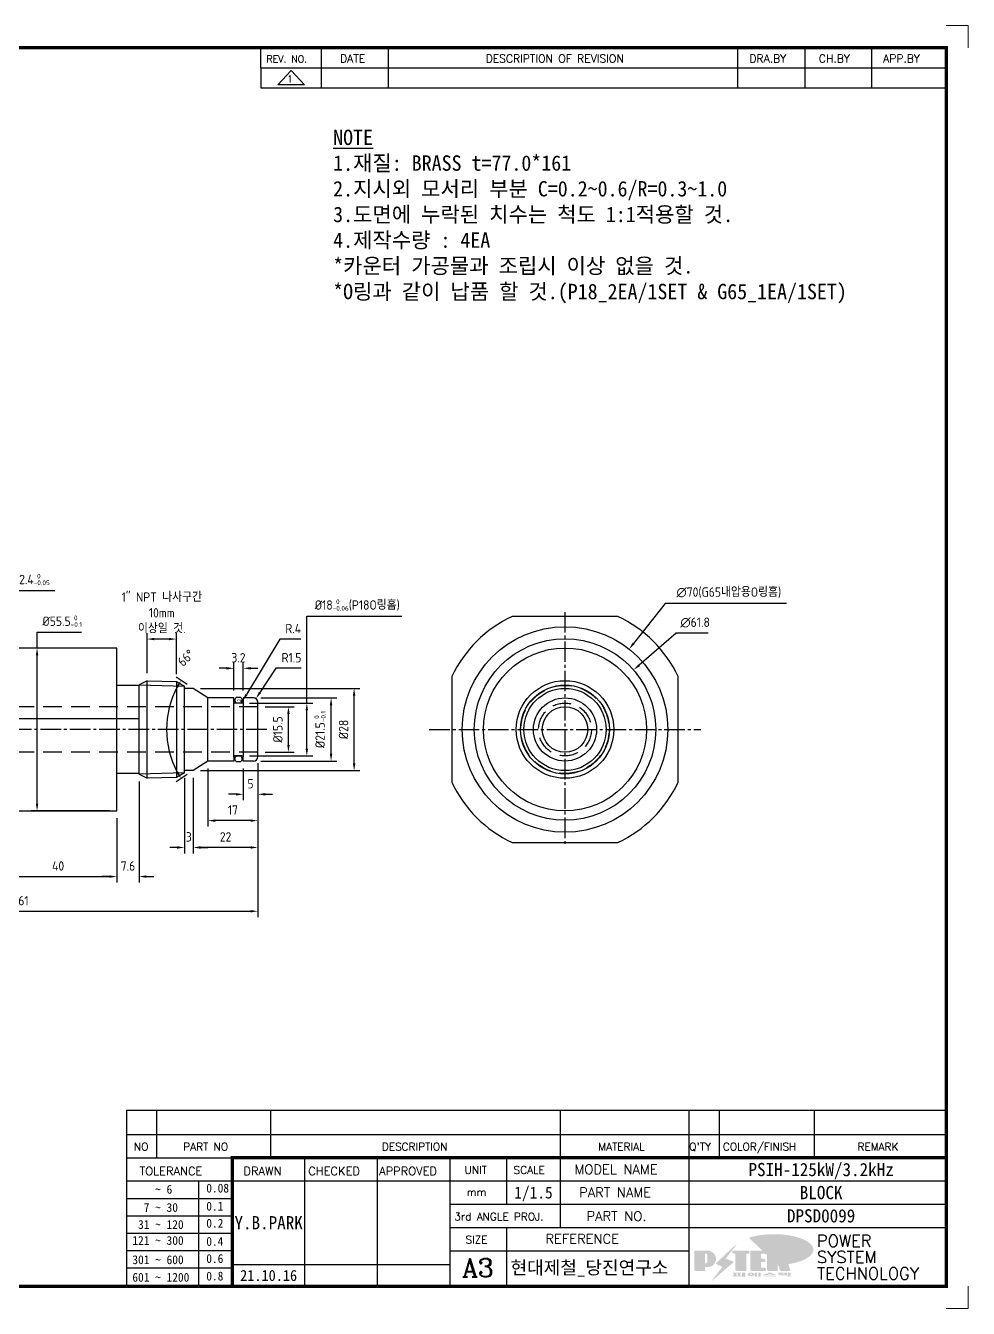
# Model space of a CAD drawing. Header units: millimetres. Extents: x 6089 to 10633, y -545 to 822.
# Drawn here: x 8194.3 to 8515.2, y -545.3 to -108.3 of the extents above; entities that cross this region are included whole.
import ezdxf
from ezdxf.enums import TextEntityAlignment as Align

# ---------------------------------------------------------------- set-up
doc = ezdxf.new("R2010")
doc.units = ezdxf.units.MM
doc.linetypes.add('CENTER1', pattern=[10, 7, -1, 1, -1])
doc.linetypes.add('HIDDEN', pattern=[9.525, 6.35, -3.175])
for name, color, linetype in [('FORMAT-1', 7, 'Continuous'), ('line', 3, 'Continuous'), ('THIN', 3, 'Continuous')]:
    doc.layers.add(name, color=color, linetype=linetype)
doc.styles.add('h1', font='')
doc.styles.add('HAN', font='')
doc.styles.add('RC', font='ROMANC.SHX')
doc.styles.add('ROMANT', font='romant')
doc.styles.add('RT', font='ROMANT.SHX', dxfattribs={"oblique": 15})
doc.styles.get("Standard").update_dxf_attribs({"font": 'ISOCP.SHX', "bigfont": 'WHGTXT.SHX'})
doc.styles.get('h1').set_extended_font_data('New Gulim')
doc.styles.get('HAN').set_extended_font_data('GulimChe')
doc.dimstyles.new('PS-1', dxfattribs={"dimtxt": 3.2, "dimasz": 2.5, "dimexe": 2, "dimexo": 2.5, "dimgap": 2, "dimtad": 1, "dimtoh": 1, "dimrnd": 0.05, "dimzin": 12, "dimdsep": 46, "dimtxsty": 'Standard', "dimcen": 0, "dimclrt": 2, "dimazin": 3, "dimtfac": 1, "dimtofl": 0, "dimtmove": 0, "dimatfit": 3, "dimfxl": 0, "dimtolj": 1, "dimtzin": 0, "dimarcsym": 0})

# ---------------------------------------------------------------- blocks, each defined once
blk = doc.blocks.new('A$C2D394BA5')
at = {"color": 30}
for p, q in [((-49, 27.75), (-89, 27.75)), ((-49, -27.75), (-49, 27.75)), ((-89, 18), (-114, 18)), ((-144.99, 10.75), (-139.99, 14)), ((-139.99, 14), (-136.99, 14)), ((-121.58, 15), (-114, 15)), ((-41.42, 15), (-49, 15)), ((-23, 14), (-26, 14)), ((-18, 10.75), (-23, 14)), ((-161.99, 9.25), (-161.99, -9.25)), ((-160.49, 10.75), (-156.99, 10.75)), ((-156.99, 10.75), (-156.99, 9.4)), ((-156.99, 9.4), (-156.99, -9.4)), ((-156.59, 9), (-154.19, 9)), ((-153.79, 10.75), (-144.99, 10.75)), ((-153.79, 9.4), (-153.79, 10.75)), ((-153.79, -9.4), (-153.79, 9.4)), ((-144.99, 10.75), (-144.99, -10.75)), ((-18, -10.75), (-18, 10.75)), ((-9.2, 10.75), (-18, 10.75)), ((-9.2, 9.4), (-9.2, 10.75)), ((-9.2, -9.4), (-9.2, 9.4)), ((-6.4, 9), (-8.8, 9)), ((-2.5, 10.75), (-6, 10.75)), ((-6, 10.75), (-6, 9.4)), ((-6, 9.4), (-6, -9.4)), ((-1, -9.25), (-1, 9.25)), ((-160.49, -10.75), (-156.99, -10.75)), ((-156.99, -10.75), (-156.99, -9.4)), ((-156.59, -9), (-154.19, -9)), ((-153.79, -9.4), (-153.79, -10.75)), ((-153.79, -10.75), (-144.99, -10.75)), ((-144.99, -10.75), (-139.99, -14)), ((-18, -10.75), (-23, -14)), ((-9.2, -10.75), (-18, -10.75)), ((-9.2, -9.4), (-9.2, -10.75)), ((-6.4, -9), (-8.8, -9)), ((-6, -10.75), (-6, -9.4)), ((-2.5, -10.75), (-6, -10.75)), ((-139.99, -14), (-136.99, -14)), ((-121.58, -15), (-114, -15)), ((-41.42, -15), (-49, -15)), ((-23, -14), (-26, -14)), ((-89, -18), (-114, -18)), ((-89, -27.75), (-49, -27.75))]:
    blk.add_line(p, q, dxfattribs=at)
for p, q in [((-136.99, 14.75), (-136.99, -14.75)), ((-134.28, -16.31), (-134.28, 16.31)), ((-124.28, 16.62), (-124.28, -16.62)), ((-38.71, -16.62), (-38.71, 16.62)), ((-28.71, 16.31), (-28.71, -16.31)), ((-26, -14.75), (-26, 14.75))]:
    blk.add_line(p, q)
at = {"color": 2, "linetype": 'HIDDEN'}
for p, q in [((-138.99, -11.5), (-138.99, 11.5)), ((-1, 7.75), (-161.99, 7.75)), ((-1, -7.75), (-161.99, -7.75))]:
    blk.add_line(p, q, dxfattribs=at)
at = {"color": 1, "linetype": 'CENTER1'}
blk.add_line((2, 0), (-164.99, 0), dxfattribs=at)
at = {"color": 30}
blk.add_lwpolyline([(-114, 38.5), (-114, -38.5), (-89, -38.5), (-89, 38.5)], close=True, dxfattribs=at)
at = {"color": 2, "linetype": 'HIDDEN'}
for points in [[(-89, 35), (-90.7, 35, 0.414214), (-91.4, 34.3), (-91.4, 31.6, 0.414214), (-90.7, 30.9), (-89, 30.9)], [(-89, -30.9), (-90.7, -30.9, 0.414214), (-91.4, -31.6), (-91.4, -34.3, 0.414214), (-90.7, -35), (-89, -35)]]:
    blk.add_lwpolyline(points, format="xyb", dxfattribs=at)
for points in [[(-89, 34.43, 0.474108), (-91.4, 34.43), (-91.4, 32.47, 0.474108), (-89, 32.47)], [(-89, -32.47, 0.474108), (-91.4, -32.47), (-91.4, -34.43, 0.474108), (-89, -34.43)]]:
    blk.add_lwpolyline(points, format="xyb", close=True, dxfattribs=at)
for points in [[(-136.99, 14.75), (-121.58, 15.23), (-121.58, -15.23), (-136.99, -14.75)], [(-26, -14.75), (-41.42, -15.23), (-41.42, 15.23), (-26, 14.75)]]:
    blk.add_lwpolyline(points)
for points in [[(-156.05, 11, 0.536675), (-156.05, 9), (-154.73, 9, 0.536675), (-154.73, 11)], [(-6.94, 11, -0.536675), (-6.94, 9), (-8.26, 9, -0.536675), (-8.26, 11)], [(-156.05, -9, 0.536675), (-156.05, -11), (-154.73, -11, 0.536675), (-154.73, -9)], [(-6.94, -9, -0.536675), (-6.94, -11), (-8.26, -11, -0.536675), (-8.26, -9)]]:
    blk.add_lwpolyline(points, format="xyb", close=True)
at = {"color": 30}
for centre, radius, start, end in [((-160.49, 9.25), 1.5, 90, 180), ((-156.59, 9.4), 0.4, 180, 270), ((-154.19, 9.4), 0.4, 270, 0), ((-8.8, 9.4), 0.4, 180, 270), ((-6.4, 9.4), 0.4, 270, 0), ((-2.5, 9.25), 1.5, 0, 90), ((-160.49, -9.25), 1.5, 180, 270), ((-156.59, -9.4), 0.4, 90, 180), ((-154.19, -9.4), 0.4, 0, 90), ((-8.8, -9.4), 0.4, 90, 180), ((-6.4, -9.4), 0.4, 0, 90), ((-2.5, -9.25), 1.5, 270, 0)]:
    blk.add_arc(centre, radius, start, end, dxfattribs=at)
at = {"layer": 'THIN'}
for p, q in [((-136.99, 14.75), (-134.28, 16.31)), ((-134.28, 16.31), (-124.28, 16.62)), ((-121.58, 15.23), (-124.28, 16.62)), ((-38.71, 16.62), (-41.42, 15.23)), ((-38.71, 16.62), (-28.71, 16.31)), ((-28.71, 16.31), (-26, 14.75)), ((-134.28, -16.31), (-136.99, -14.75)), ((-124.28, -16.62), (-134.28, -16.31)), ((-124.28, -16.62), (-121.58, -15.23)), ((-41.42, -15.23), (-38.71, -16.62)), ((-28.71, -16.31), (-38.71, -16.62)), ((-26, -14.75), (-28.71, -16.31))]:
    blk.add_line(p, q, dxfattribs=at)
at = {"color": 2}
for p in [(-156.03, 10.02), (-8.17, 10.02)]:
    blk.add_text('P18', height=0.6, dxfattribs=at).set_placement(p, align=Align.MIDDLE_LEFT)
at = {"color": 2, "linetype": 'HIDDEN'}
blk.add_text('G65', height=0.6, dxfattribs=at).set_placement((-90.86, -33.34), align=Align.MIDDLE_LEFT)
blk = doc.blocks.new('*D420')
at = {"color": 0, "lineweight": -2}
for p, q in [((8225.35, -378.32), (8225.35, -400.17)), ((8185.35, -389.07), (8185.35, -400.17)), ((8187.85, -398.17), (8222.85, -398.17))]:
    blk.add_line(p, q, dxfattribs=at)
at = {"color": 0}
for points in [[(8187.85, -397.76), (8187.85, -398.59), (8185.35, -398.17)], [(8222.85, -397.76), (8222.85, -398.59), (8225.35, -398.17)]]:
    blk.add_solid(points, dxfattribs=at)
at = {"layer": 'DEFPOINTS', "color": 0}
for p in [(8225.35, -375.82), (8185.35, -386.57), (8225.35, -398.17)]:
    blk.add_point(p, dxfattribs=at)
at = {"color": 2, "insert": (8205.35, -394.57), "char_height": 3.2, "attachment_point": 5}
blk.add_mtext('\\A1;40', dxfattribs=at)
blk = doc.blocks.new('*D421')
at = {"color": 0, "lineweight": -2}
for p, q in [((8232.93, -365.8), (8232.93, -400.17)), ((8225.35, -378.32), (8225.35, -400.17)), ((8222.85, -398.17), (8220.35, -398.17)), ((8235.43, -398.17), (8237.93, -398.17))]:
    blk.add_line(p, q, dxfattribs=at)
at = {"color": 0}
for points in [[(8222.85, -397.76), (8222.85, -398.59), (8225.35, -398.17)], [(8235.43, -397.76), (8235.43, -398.59), (8232.93, -398.17)]]:
    blk.add_solid(points, dxfattribs=at)
at = {"layer": 'DEFPOINTS', "color": 0}
for p in [(8232.93, -363.3), (8225.35, -375.82), (8232.93, -398.17)]:
    blk.add_point(p, dxfattribs=at)
at = {"color": 2, "insert": (8229.14, -394.57), "char_height": 3.2, "attachment_point": 5}
blk.add_mtext('\\A1;7.6', dxfattribs=at)
blk = doc.blocks.new('*D424')
at = {"color": 0, "lineweight": -2}
for p, q in [((8274.35, -337.32), (8300.27, -337.32)), ((8298.27, -356.32), (8298.27, -339.82)), ((8274.35, -358.82), (8300.27, -358.82))]:
    blk.add_line(p, q, dxfattribs=at)
at = {"color": 0}
for points in [[(8297.85, -339.82), (8298.68, -339.82), (8298.27, -337.32)], [(8297.85, -356.32), (8298.68, -356.32), (8298.27, -358.82)]]:
    blk.add_solid(points, dxfattribs=at)
at = {"layer": 'DEFPOINTS', "color": 0}
for p in [(8271.85, -337.32), (8298.27, -337.32), (8271.85, -358.82)]:
    blk.add_point(p, dxfattribs=at)
at = {"color": 2, "insert": (8294.52, -348.07), "char_height": 3.2, "attachment_point": 5, "rotation": 90}
blk.add_mtext('\\A1;%%C21.5{\\H1.600000;\\S 0^ -0.1;}', dxfattribs=at)
blk = doc.blocks.new('*D429')
at = {"color": 0, "lineweight": -2}
for p, q in [((8275.85, -340.32), (8285.75, -340.32)), ((8283.75, -353.32), (8283.75, -342.82)), ((8275.85, -355.82), (8285.75, -355.82))]:
    blk.add_line(p, q, dxfattribs=at)
at = {"color": 0}
for points in [[(8283.33, -342.82), (8284.17, -342.82), (8283.75, -340.32)], [(8283.33, -353.32), (8284.17, -353.32), (8283.75, -355.82)]]:
    blk.add_solid(points, dxfattribs=at)
at = {"layer": 'DEFPOINTS', "color": 0}
for p in [(8273.35, -340.32), (8283.75, -340.32), (8273.35, -355.82)]:
    blk.add_point(p, dxfattribs=at)
at = {"color": 2, "insert": (8280.15, -348.07), "char_height": 3.2, "attachment_point": 5, "rotation": 90}
blk.add_mtext('\\A1;%%C15.5', dxfattribs=at)
blk = doc.blocks.new('*D425')
at = {"color": 0, "lineweight": -2}
for p, q in [((8253.85, -334.07), (8308.11, -334.07)), ((8306.11, -359.57), (8306.11, -336.57)), ((8253.85, -362.07), (8308.11, -362.07))]:
    blk.add_line(p, q, dxfattribs=at)
at = {"color": 0}
for points in [[(8305.69, -336.57), (8306.53, -336.57), (8306.11, -334.07)], [(8305.69, -359.57), (8306.53, -359.57), (8306.11, -362.07)]]:
    blk.add_solid(points, dxfattribs=at)
at = {"layer": 'DEFPOINTS', "color": 0}
for p in [(8251.35, -334.07), (8306.11, -334.07), (8251.35, -362.07)]:
    blk.add_point(p, dxfattribs=at)
at = {"color": 2, "insert": (8302.51, -348.07), "char_height": 3.2, "attachment_point": 5, "rotation": 90}
blk.add_mtext('\\A1;%%C28', dxfattribs=at)
blk = doc.blocks.new('*D426')
at = {"color": 0, "lineweight": -2}
for p, q in [((8249.25, -332.7), (8245.53, -330.28)), ((8249.25, -363.43), (8245.53, -365.85))]:
    blk.add_line(p, q, dxfattribs=at)
blk.add_arc((8272.89, -348.07), 30.63, 151.6544, 208.3456, dxfattribs=at)
at = {"color": 0}
for points in [[(8245.57, -333.31), (8246.29, -333.74), (8247.21, -331.37)], [(8246.29, -362.39), (8245.57, -362.82), (8247.21, -364.76)]]:
    blk.add_solid(points, dxfattribs=at)
at = {"layer": 'DEFPOINTS', "color": 0}
for p in [(8251.35, -334.07), (8256.35, -337.32), (8242.82, -353.91), (8251.35, -362.07), (8256.35, -358.82)]:
    blk.add_point(p, dxfattribs=at)
at = {"color": 2, "insert": (8248.87, -323.68), "char_height": 3.2, "attachment_point": 5, "rotation": 44.5632}
blk.add_mtext('\\A1;66°', dxfattribs=at)
blk = doc.blocks.new('*D430')
at = {"color": 0, "lineweight": -2}
for p, q in [((8268.35, -361.32), (8268.35, -372.16)), ((8273.35, -359.82), (8273.35, -372.16)), ((8265.85, -370.16), (8263.35, -370.16)), ((8275.85, -370.16), (8278.35, -370.16))]:
    blk.add_line(p, q, dxfattribs=at)
at = {"color": 0}
for points in [[(8265.85, -369.74), (8265.85, -370.58), (8268.35, -370.16)], [(8275.85, -369.74), (8275.85, -370.58), (8273.35, -370.16)]]:
    blk.add_solid(points, dxfattribs=at)
at = {"layer": 'DEFPOINTS', "color": 0}
for p in [(8273.35, -357.32), (8268.35, -358.82), (8268.35, -370.16)]:
    blk.add_point(p, dxfattribs=at)
at = {"color": 2, "insert": (8270.85, -366.56), "char_height": 3.2, "attachment_point": 5}
blk.add_mtext('\\A1;5', dxfattribs=at)
blk = doc.blocks.new('*D431')
at = {"color": 0, "lineweight": -2}
for p, q in [((8262.65, -327.23), (8260.15, -327.23)), ((8265.15, -334.82), (8265.15, -325.23)), ((8268.35, -334.82), (8268.35, -325.23)), ((8270.85, -327.23), (8273.35, -327.23))]:
    blk.add_line(p, q, dxfattribs=at)
at = {"color": 0}
for points in [[(8262.65, -326.82), (8262.65, -327.65), (8265.15, -327.23)], [(8270.85, -326.82), (8270.85, -327.65), (8268.35, -327.23)]]:
    blk.add_solid(points, dxfattribs=at)
at = {"layer": 'DEFPOINTS', "color": 0}
for p in [(8265.15, -327.23), (8265.15, -337.32), (8268.35, -337.32)]:
    blk.add_point(p, dxfattribs=at)
at = {"color": 2, "insert": (8266.75, -323.63), "char_height": 3.2, "attachment_point": 5}
blk.add_mtext('\\A1;3.2', dxfattribs=at)
blk = doc.blocks.new('*D423')
at = {"color": 0, "lineweight": -2}
for p, q in [((8256.35, -361.32), (8256.35, -381.12)), ((8273.35, -359.82), (8273.35, -381.12)), ((8270.85, -379.12), (8258.85, -379.12))]:
    blk.add_line(p, q, dxfattribs=at)
at = {"color": 0}
for points in [[(8258.85, -378.7), (8258.85, -379.54), (8256.35, -379.12)], [(8270.85, -378.7), (8270.85, -379.54), (8273.35, -379.12)]]:
    blk.add_solid(points, dxfattribs=at)
at = {"layer": 'DEFPOINTS', "color": 0}
for p in [(8273.35, -357.32), (8256.35, -358.82), (8256.35, -379.12)]:
    blk.add_point(p, dxfattribs=at)
at = {"color": 2, "insert": (8264.85, -375.52), "char_height": 3.2, "attachment_point": 5}
blk.add_mtext('\\A1;17', dxfattribs=at)
blk = doc.blocks.new('*D432')
at = {"color": 0, "lineweight": -2}
for p, q in [((8290.02, -339.07), (8290.02, -309.52)), ((8290.02, -309.52), (8322.36, -309.52)), ((8270.45, -339.07), (8292.02, -339.07)), ((8290.02, -354.57), (8290.02, -341.57)), ((8270.45, -357.07), (8292.02, -357.07))]:
    blk.add_line(p, q, dxfattribs=at)
at = {"color": 0}
for points in [[(8289.6, -341.57), (8290.43, -341.57), (8290.02, -339.07)], [(8289.6, -354.57), (8290.43, -354.57), (8290.02, -357.07)]]:
    blk.add_solid(points, dxfattribs=at)
at = {"layer": 'DEFPOINTS', "color": 0}
for p in [(8267.95, -339.07), (8290.02, -339.07), (8267.95, -357.07)]:
    blk.add_point(p, dxfattribs=at)
at = {"color": 2, "insert": (8307.19, -305.66), "char_height": 3.2, "attachment_point": 5}
blk.add_mtext('\\A1;%%C18{\\H1.600000;\\S 0^ -0.06;}(P18O링홈)', dxfattribs=at)
blk = doc.blocks.new('*D422')
at = {"color": 0, "lineweight": -2}
for p, q in [((8273.35, -359.57), (8273.35, -390.26)), ((8251.35, -364.57), (8251.35, -390.26)), ((8270.85, -388.26), (8253.85, -388.26))]:
    blk.add_line(p, q, dxfattribs=at)
at = {"color": 0}
for points in [[(8253.85, -387.84), (8253.85, -388.68), (8251.35, -388.26)], [(8270.85, -387.84), (8270.85, -388.68), (8273.35, -388.26)]]:
    blk.add_solid(points, dxfattribs=at)
at = {"layer": 'DEFPOINTS', "color": 0}
for p in [(8273.35, -357.07), (8251.35, -362.07), (8251.35, -388.26)]:
    blk.add_point(p, dxfattribs=at)
at = {"color": 2, "insert": (8262.35, -384.66), "char_height": 3.2, "attachment_point": 5}
blk.add_mtext('\\A1;22', dxfattribs=at)
blk = doc.blocks.new('*D427')
at = {"color": 0, "lineweight": -2}
for p, q in [((8248.35, -364.57), (8248.35, -390.26)), ((8251.35, -364.57), (8251.35, -390.26)), ((8245.85, -388.26), (8243.35, -388.26)), ((8253.85, -388.26), (8256.35, -388.26))]:
    blk.add_line(p, q, dxfattribs=at)
at = {"color": 0}
for points in [[(8245.85, -387.84), (8245.85, -388.68), (8248.35, -388.26)], [(8253.85, -387.84), (8253.85, -388.68), (8251.35, -388.26)]]:
    blk.add_solid(points, dxfattribs=at)
at = {"layer": 'DEFPOINTS', "color": 0}
for p in [(8248.35, -362.07), (8251.35, -362.07), (8248.35, -388.26)]:
    blk.add_point(p, dxfattribs=at)
at = {"color": 2, "insert": (8249.85, -384.66), "char_height": 3.2, "attachment_point": 5}
blk.add_mtext('\\A1;3', dxfattribs=at)
blk = doc.blocks.new('*D428')
at = {"color": 0, "lineweight": -2}
for p, q in [((8235.64, -328.94), (8235.64, -315.27)), ((8243.14, -317.27), (8238.14, -317.27)), ((8245.64, -329.25), (8245.64, -315.27))]:
    blk.add_line(p, q, dxfattribs=at)
at = {"color": 0}
for points in [[(8238.14, -316.85), (8238.14, -317.68), (8235.64, -317.27)], [(8243.14, -316.85), (8243.14, -317.68), (8245.64, -317.27)]]:
    blk.add_solid(points, dxfattribs=at)
at = {"layer": 'DEFPOINTS', "color": 0}
for p in [(8235.64, -317.27), (8235.64, -331.44), (8245.64, -331.75)]:
    blk.add_point(p, dxfattribs=at)
at = {"color": 2, "insert": (8240.64, -308.33), "char_height": 3.2, "attachment_point": 5}
blk.add_mtext('\\A1;1" NPT 나사구간\\P10mm\\P이상일 것.', dxfattribs=at)
blk = doc.blocks.new('*D433')
at = {"color": 0, "lineweight": -2}
for p, q in [((8198.18, -320.32), (8198.18, -314.94)), ((8198.18, -314.94), (8213.3, -314.94)), ((8222.85, -320.32), (8196.18, -320.32)), ((8198.18, -373.32), (8198.18, -322.82)), ((8222.85, -375.82), (8196.18, -375.82))]:
    blk.add_line(p, q, dxfattribs=at)
at = {"color": 0}
for points in [[(8197.76, -322.82), (8198.6, -322.82), (8198.18, -320.32)], [(8197.76, -373.32), (8198.6, -373.32), (8198.18, -375.82)]]:
    blk.add_solid(points, dxfattribs=at)
at = {"layer": 'DEFPOINTS', "color": 0}
for p in [(8225.35, -320.32), (8198.18, -375.82), (8225.35, -375.82)]:
    blk.add_point(p, dxfattribs=at)
at = {"color": 2, "insert": (8206.74, -311.19), "char_height": 3.2, "attachment_point": 5}
blk.add_mtext('\\A1;%%C55.5{\\H1.600000;\\S 0^ -0.1;}', dxfattribs=at)
blk = doc.blocks.new('*D434')
at = {"color": 0, "lineweight": -2}
for p, q in [((8112.36, -359.82), (8112.36, -411.99)), ((8273.35, -359.82), (8273.35, -411.99)), ((8114.86, -409.99), (8270.85, -409.99))]:
    blk.add_line(p, q, dxfattribs=at)
at = {"color": 0}
for points in [[(8114.86, -409.57), (8114.86, -410.41), (8112.36, -409.99)], [(8270.85, -409.57), (8270.85, -410.41), (8273.35, -409.99)]]:
    blk.add_solid(points, dxfattribs=at)
at = {"layer": 'DEFPOINTS', "color": 0}
for p in [(8112.36, -357.32), (8273.35, -357.32), (8273.35, -409.99)]:
    blk.add_point(p, dxfattribs=at)
at = {"color": 2, "insert": (8192.85, -406.39), "char_height": 3.2, "attachment_point": 5}
blk.add_mtext('\\A1;161', dxfattribs=at)
blk = doc.blocks.new('*D437')
at = {"color": 0, "lineweight": -2}
for p, q in [((8279.52, -327.23), (8274.06, -335.48)), ((8288.06, -327.23), (8279.52, -327.23))]:
    blk.add_line(p, q, dxfattribs=at)
blk.add_arc((8271.85, -338.82), 1.5, 340.09, 90, dxfattribs=at)
at = {"color": 0}
blk.add_solid([(8273.71, -335.25), (8274.4, -335.71), (8272.68, -337.57)], dxfattribs=at)
at = {"layer": 'DEFPOINTS', "color": 0}
for p in [(8271.85, -338.82), (8272.68, -337.57)]:
    blk.add_point(p, dxfattribs=at)
at = {"color": 2, "insert": (8284.79, -323.63), "char_height": 3.2, "attachment_point": 5}
blk.add_mtext('\\A1;R1.5', dxfattribs=at)
blk = doc.blocks.new('*D438')
at = {"color": 0, "lineweight": -2}
for p, q in [((8280.81, -317.29), (8269.44, -336.18)), ((8287.93, -317.29), (8280.81, -317.29))]:
    blk.add_line(p, q, dxfattribs=at)
blk.add_arc((8267.95, -338.67), 0.4, 58.9549, 180, dxfattribs=at)
at = {"color": 0}
blk.add_solid([(8269.09, -335.97), (8269.8, -336.4), (8268.15, -338.32)], dxfattribs=at)
at = {"layer": 'DEFPOINTS', "color": 0}
for p in [(8267.95, -338.67), (8268.15, -338.32)]:
    blk.add_point(p, dxfattribs=at)
at = {"color": 2, "insert": (8285.37, -313.69), "char_height": 3.2, "attachment_point": 5}
blk.add_mtext('\\A1;R.4', dxfattribs=at)
blk = doc.blocks.new('*D439')
at = {"color": 0, "lineweight": -2}
for p, q in [((8415.71, -315.24), (8403.12, -326.17)), ((8426.67, -315.24), (8415.71, -315.24))]:
    blk.add_line(p, q, dxfattribs=at)
at = {"color": 0}
blk.add_solid([(8402.85, -325.86), (8403.39, -326.49), (8401.23, -327.81)], dxfattribs=at)
at = {"layer": 'DEFPOINTS', "color": 0}
for p in [(8401.23, -327.81), (8354.56, -368.32)]:
    blk.add_point(p, dxfattribs=at)
at = {"color": 2, "insert": (8422.19, -311.64), "char_height": 3.2, "attachment_point": 5}
blk.add_mtext('\\A1;∅61.8', dxfattribs=at)
blk = doc.blocks.new('*D440')
at = {"color": 0, "lineweight": -2}
for p, q in [((8412.04, -305.19), (8401.26, -318.73)), ((8453.27, -305.19), (8412.04, -305.19))]:
    blk.add_line(p, q, dxfattribs=at)
at = {"color": 0}
blk.add_solid([(8400.93, -318.47), (8401.58, -318.99), (8399.7, -320.69)], dxfattribs=at)
at = {"layer": 'DEFPOINTS', "color": 0}
for p in [(8399.7, -320.69), (8356.09, -375.44)]:
    blk.add_point(p, dxfattribs=at)
at = {"color": 2, "insert": (8433.65, -301.43), "char_height": 3.2, "attachment_point": 5}
blk.add_mtext('\\A1;∅70(G65내압용O링홈)', dxfattribs=at)
blk = doc.blocks.new('*D441')
at = {"color": 0, "lineweight": -2}
for p, q in [((8180.45, -300.75), (8177.95, -300.75)), ((8182.95, -311.27), (8182.95, -298.75)), ((8185.35, -310.57), (8185.35, -298.75)), ((8187.85, -300.75), (8204.26, -300.75))]:
    blk.add_line(p, q, dxfattribs=at)
at = {"color": 0}
for points in [[(8180.45, -300.33), (8180.45, -301.16), (8182.95, -300.75)], [(8187.85, -300.33), (8187.85, -301.16), (8185.35, -300.75)]]:
    blk.add_solid(points, dxfattribs=at)
at = {"layer": 'DEFPOINTS', "color": 0}
for p in [(8185.35, -300.75), (8182.95, -313.77), (8185.35, -313.07)]:
    blk.add_point(p, dxfattribs=at)
at = {"color": 2, "insert": (8197.31, -296.97), "char_height": 3.2, "attachment_point": 5}
blk.add_mtext('\\A1;2.4{\\H1.600000;\\S 0^ -0.05;}', dxfattribs=at)
blk = doc.blocks.new('re3')
at = {"color": 180}
for p, q in [((0, 0), (0, -4.55)), ((6.87, -0.64), (3.86, -3.91)), ((6.87, -0.64), (9.88, -3.91)), ((13.74, -4.55), (13.74, 0)), ((28.97, -4.55), (28.97, 0)), ((108.25, -4.55), (108.25, 0)), ((123.49, -4.55), (123.49, 0)), ((138.64, -4.55), (138.64, 0)), ((0, -4.55), (155.53, -4.55)), ((9.88, -3.91), (3.86, -3.91))]:
    blk.add_line(p, q, dxfattribs=at)
at = {"color": 2, "style": 'RC', "oblique": 15}
blk.add_attdef('REV.NO', text='', height=1.56, dxfattribs=at).set_placement((6.59, -2.56), align=Align.MIDDLE_CENTER)
blk.add_attdef('-1', text='', height=1.56, dxfattribs=at).set_placement((9.37, -1.66), align=Align.MIDDLE_LEFT)
at = {"color": 2, "style": 'HAN'}
for tag, p in [('REV.-DATE', (21.36, -2.28)), ('DRA.BY', (115.87, -2.28)), ('CH.BY', (131.07, -2.28)), ('APP.BY', (147.09, -2.28))]:
    blk.add_attdef(tag, text='', height=2.5, dxfattribs=at).set_placement(p, align=Align.MIDDLE_CENTER)
blk.add_attdef('DESCRIPTION-OF-REVISION', text='', height=2.5, dxfattribs=at).set_placement((31.61, -2.28), align=Align.MIDDLE_LEFT)
blk = doc.blocks.new('no3')
at = {"color": 180}
for p, q in [((0, 5.5), (0, 0)), ((0, 5.5), (186, 5.5)), ((6.79, 5.5), (6.79, 0)), ((32.74, 0.11), (32.74, 5.5)), ((98.4, 5.5), (98.4, 0)), ((127.61, 5.5), (127.61, 0)), ((134.43, 5.5), (134.43, 0)), ((155.98, 5.5), (155.98, 0))]:
    blk.add_line(p, q, dxfattribs=at)
at = {"color": 2, "style": 'RT', "oblique": 15}
blk.add_attdef('NO', text='', height=1.74, dxfattribs=at).set_placement((3.38, 2.51), align=Align.MIDDLE_CENTER)
at = {"color": 2, "style": 'HAN'}
for tag, p in [('PART-NO', (19.76, 2.75)), ('MATERIAL', (111.38, 2.75)), ("Q'TY", (131.02, 2.75)), ('COLOR/FINISH', (145.2, 2.75)), ('REMARK', (170.76, 2.75))]:
    blk.add_attdef(tag, text='', height=2.9, dxfattribs=at).set_placement(p, align=Align.MIDDLE_CENTER)
blk.add_attdef('DESCRIPTION', text='', height=2.9, dxfattribs=at).set_placement((34.51, 2.75), align=Align.MIDDLE_LEFT)
blk = doc.blocks.new('t3')
for p, q in [((0, 15.88), (46.25, 15.88)), ((0, 15.88), (0, 0)), ((46.25, 15.88), (46.25, 0)), ((0, 0), (46.25, 0))]:
    blk.add_line(p, q)
at = {"color": 1, "style": 'h1'}
for s, p in [('이도면은 (주)피에스텍의', (1.4, 11.29)), ('자산으로서 불법 유출시', (1.4, 6.41)), ('법에 의하여 처벌됨.', (1.4, 1.52))]:
    blk.add_text(s, height=3, dxfattribs=at).set_placement(p)
blk = doc.blocks.new('new LOGO')
at = {"layer": 'line'}
h = blk.add_hatch(color=250, dxfattribs=at)
h.paths.add_polyline_path([(44.5, 69.4), (46.6, 69.4, -0.129793), (52, 68, 0.221832), (43.6, 71.9), (41.5, 71.9), (41.5, 27.9), (43.6, 27.9, 0.02048), (44.5, 28)], flags=17)
h.paths.add_polyline_path([(44.5, 13.9), (57.3, 13.9, 0.72362), (77.1, 73.9, -0.679777), (54.3, 16.4), (41.5, 16.4), (41.5, -0.1), (3, -0.1), (3, -2.6), (44.5, -2.6)])
h.paths.add_polyline_path([(117.9, 14.2), (71.5, -44.4), (77.1, -39.6), (120.8, 15.6), (92, 28.9), (173.3, 106), (177.5, 111.4), (89.1, 27.6)])
h.paths.add_polyline_path([(162.7, 71.9), (162.7, 69.4), (172.5, 69.4), (172.5, 71.9)], flags=17)
h.paths.add_polyline_path([(217.7, 69.4), (230.5, 69.4), (230.5, 80.4), (227.5, 80.4), (227.5, 71.9), (214.7, 71.9), (214.7, -0.1), (175.5, -0.1), (175.5, -2.6), (217.7, -2.6)])
h.paths.add_polyline_path([(297.8, 46.6), (294.8, 46.6), (294.8, 37.4), (276, 37.4), (276, 10.9), (279, 10.9), (279, 34.9), (297.8, 34.9)])
h.paths.add_polyline_path([(300, 8.4), (297, 8.4), (297, -0.1), (237.5, -0.1), (237.5, -2.6), (300, -2.6)])
h.paths.add_polyline_path([(297.8, 80.4), (294.8, 80.4), (294.8, 71.9), (276, 71.9), (276, 49.1), (279, 49.1), (279, 69.4), (297.8, 69.4)])
h.paths.add_polyline_path([(350.2, 80.4), (347.2, 80.4), (347.2, 61.6), (350.2, 63.5)])
h.paths.add_polyline_path([(350.2, 26.7), (347.2, 35.2), (347.2, -0.1), (308.5, -0.1), (308.5, -2.6), (350.2, -2.6)])
h.paths.add_polyline_path([(402.7, 80.4), (396.5, 80.4), (379.6, 66.8), (400.5, -0.1), (361.8, -0.1), (362.7, -2.6), (403.5, -2.6), (382.6, 64.3)])
blk.add_hatch(color=5, dxfattribs=at).paths.add_polyline_path([(166.3, 35), (131, 49), (180.4, 112.7), (92, 28.9), (120.8, 15.6), (74.4, -43)])
h = blk.add_hatch(color=253, dxfattribs=at)
edge = h.paths.add_edge_path()
edge.add_ellipse((333.9, 86.4), major_axis=(-165.9, 0), ratio=0.39426, start_angle=111.5127, end_angle=334.469)
edge.add_ellipse((314.1, 81.2), major_axis=(-153.7, 0), ratio=0.40699, start_angle=121.3066, end_angle=327.7437, ccw=False)
edge.add_line((394, 27.8), (394.7, 25.6))
h = blk.add_hatch(color=1, dxfattribs=at)
h.paths.add_polyline_path([(41.5, 16.4), (54.3, 16.4, 1), (54.3, 82.9), (0, 82.9), (0, -0.1), (41.5, -0.1)])
h.paths.add_polyline_path([(41.5, 27.9), (41.5, 71.9), (43.6, 71.9, -0.414214), (54.6, 60.9), (54.6, 38.9, -0.414214), (43.6, 27.9)], flags=16)
h.paths.add_polyline_path([(214.7, 71.9), (227.5, 71.9), (227.5, 82.9), (159.7, 82.9), (159.7, 71.9), (172.5, 71.9), (172.5, -0.1), (214.7, -0.1)])
h.paths.add_polyline_path([(276, 37.4), (294.8, 37.4), (294.8, 49.1), (276, 49.1), (276, 71.9), (294.8, 71.9), (294.8, 82.9), (234.5, 82.9), (234.5, -0.1), (297, -0.1), (297, 10.9), (276, 10.9)])
h.paths.add_polyline_path([(347.2, 35.2), (359.7, -0.1), (400.5, -0.1), (379.6, 66.8), (399.7, 82.9), (380.6, 82.9), (347.2, 61.6), (347.2, 82.9), (305.5, 82.9), (305.5, -0.1), (347.2, -0.1)])
h = blk.add_hatch(color=250, dxfattribs=at)
edge = h.paths.add_edge_path()
edge.add_ellipse((237.8, -17.6), major_axis=(-14.3, 0), ratio=0.526336, start_angle=192.2456, end_angle=269.0748)
edge.add_line((238.1, -10.1), (237.6, -10.1))
edge.add_ellipse((237.8, -17.6), major_axis=(-14.3, 0), ratio=0.526336, start_angle=270.9252, end_angle=449.0748)
edge.add_line((237.6, -25.1), (238.1, -25.1))
edge.add_ellipse((237.8, -17.6), major_axis=(-14.3, 0), ratio=0.526336, start_angle=450.9252, end_angle=527.7544)
edge.add_line((251.7, -19.2), (254.1, -19.2))
edge.add_line((254.1, -19.2), (254.1, -27.1))
edge.add_line((254.1, -27.1), (263.1, -27.1))
edge.add_line((263.1, -27.1), (263.1, -10.1))
edge.add_line((263.1, -10.1), (254.1, -10.1))
edge.add_line((254.1, -10.1), (254.1, -16))
edge.add_line((254.1, -16), (251.7, -16))
h.paths.add_polyline_path([(241, -16.4), (241, -18.7, -1), (234.4, -18.7), (234.4, -16.4, -1)], flags=16)
h.paths.add_polyline_path([(278.2, -10.1), (268.1, -10.1), (268.1, -27.1), (278.2, -27.1)])
h.paths.add_polyline_path([(310.3, -10.1), (310.3, -11.1, -0.157169), (289.3, -17.5), (294, -19.9, 0.128407), (316.3, -15.9, 0.128407), (338.6, -19.9), (343.3, -17.5, -0.157169), (322.2, -11.1), (322.2, -10.1)])
h.paths.add_polyline_path([(342.1, -25.1), (342.1, -22.3), (290.4, -22.3), (290.4, -25.1)])
h.paths.add_polyline_path([(352, -10.1), (352, -16.2, 0.414214), (354, -18.2), (378.7, -18.2), (378.7, -19.6), (390.2, -19.6), (390.2, -10.1), (378.7, -10.1), (378.7, -13.6), (374.7, -13.6), (374.7, -15.1), (378.7, -15.1), (378.7, -16.2), (364.7, -16.2), (364.7, -15.1), (371.2, -15.1), (371.2, -13.6), (364.7, -13.6), (364.7, -12.6), (374.7, -12.6), (374.7, -10.1)])
h.paths.add_polyline_path([(393.8, -10.1), (393.8, -19.6), (405, -19.6), (405, -10.1)])
h.paths.add_polyline_path([(405, -27.1), (405, -20.9), (356.8, -20.9), (356.8, -23), (391.8, -23), (391.8, -27.1)])
h.paths.add_polyline_path([(200.4, -10.1), (200.4, -22.3), (193.2, -22.3), (193.2, -12.6), (196.6, -12.6), (196.6, -10.1), (161, -10.1), (161, -12.6), (164.5, -12.6), (164.5, -22.3), (161, -22.3), (161, -25.1), (200.4, -25.1), (200.4, -27.1), (213.9, -27.1), (213.9, -10.1)])
h.paths.add_polyline_path([(182, -12.6), (175.6, -12.6), (175.6, -22.3), (182, -22.3)], flags=17)
blk = doc.blocks.new('format-3')
at = {"color": 3, "lineweight": 9}
for p, q in [((0, 286.3), (0, 291.3)), ((5, 291.3), (0, 291.3)), ((414.5, 291.3), (419.5, 291.3)), ((419.5, 286.3), (419.5, 291.3)), ((0, 5), (0, 0)), ((419.5, 5), (419.5, 0)), ((5, 0), (0, 0)), ((414.5, 0), (419.5, 0))]:
    blk.add_line(p, q, dxfattribs=at)
at = {"color": 180}
for p, q in [((258.97, 281.75), (258.97, 286.3)), ((272.71, 281.75), (272.71, 286.3)), ((287.94, 281.75), (287.94, 286.3)), ((367.22, 281.75), (367.22, 286.3)), ((382.45, 281.75), (382.45, 286.3)), ((397.61, 281.75), (397.61, 286.3)), ((258.97, 281.75), (414.5, 281.75)), ((228.5, 39.49), (228.5, 5)), ((228.5, 39.49), (414.5, 39.49)), ((235.29, 39.49), (235.29, 34.21)), ((261.24, 34.21), (261.24, 39.49)), ((326.9, 39.49), (326.9, 34.21)), ((356.11, 39.49), (356.11, 34.21)), ((362.93, 39.49), (362.93, 34.21)), ((384.48, 39.49), (384.48, 34.21)), ((228.5, 34.21), (252.48, 34.21)), ((268.96, 5), (268.96, 34.21)), ((285.45, 5), (285.45, 34.21)), ((301.94, 5), (301.94, 34.21)), ((314.72, 34.21), (314.72, 23.65)), ((326.9, 34.21), (326.9, 18.37)), ((356.11, 34.21), (356.11, 5)), ((228.5, 28.93), (252.48, 28.93)), ((244.89, 5.23), (244.89, 28.93)), ((252.48, 28.93), (414.5, 28.93)), ((228.5, 24.98), (252.48, 24.98)), ((301.94, 23.65), (414.5, 23.65)), ((228.5, 21.03), (252.48, 21.03)), ((301.94, 18.37), (414.5, 18.37)), ((314.72, 18.37), (314.72, 5)), ((228.5, 17.08), (252.48, 17.08)), ((228.5, 13.13), (252.48, 13.13)), ((301.94, 13.09), (356.11, 13.09)), ((228.5, 9.18), (252.48, 9.18)), ((252.48, 9.95), (301.94, 9.95))]:
    blk.add_line(p, q, dxfattribs=at)
at = {"const_width": 0.7}
blk.add_lwpolyline([(252.48, 5), (252.48, 34.21), (414.5, 34.21)], dxfattribs=at)
at = {"layer": 'FORMAT-1', "const_width": 0.7}
blk.add_lwpolyline([(13, 5), (13, 286.3), (414.5, 286.3), (414.5, 5)], close=True, dxfattribs=at)
blk.add_blockref('t3', (13, 5))
at = {"xscale": 0.05400000000000027, "yscale": 0.05400000000000027, "zscale": 0.05400000000000027}
blk.add_blockref('new LOGO', (357.35, 8.65), dxfattribs=at)
at = {"color": 2}
for s, height, style, p in [('REV. NO.', 1.56, 'RC', (260.23, 282.95)), ('DATE', 1.788, 'RC', (276.95, 282.94)), ('DESCRIPTION OF REVISION', 1.7875, 'RC', (309.98, 282.94)), ('DRA.BY', 1.788, 'RC', (369.83, 282.94)), ('CH.BY', 1.788, 'RC', (385.59, 282.94)), ('APP.BY', 1.788, 'RC', (400.18, 282.94)), ('COLOR/FINISH', 1.7424, 'RC', (363.8, 35.83)), ('NO', 1.742, 'RC', (230.16, 35.83)), ('PART NO', 1.742, 'RC', (241.36, 35.83)), ('DESCRIPTION', 1.7424, 'RC', (286.43, 35.83)), ('MATERIAL', 1.742, 'RC', (335.52, 35.83)), ("Q'TY", 1.742, 'RC', (356.17, 35.83)), ('REMARK', 1.742, 'RC', (394.37, 35.83)), (' TOLERANCE', 1.9, 'RC', (230.11, 30.22)), ('DRAWN', 1.9, 'RC', (255, 30.22)), ('CHECKED', 1.9, 'RC', (269.71, 30.22)), ('APPROVED', 1.9, 'RC', (285.8, 30.22)), ('UNIT', 1.742, 'RC', (305.19, 30.55)), ('SCALE', 1.742, 'RC', (316.32, 30.55)), ('MODEL NAME', 2.178, 'RC', (330.12, 30.46)), ('    ~ 6', 2, 'HAN', (229.8, 26.03)), ('0.08', 2, 'HAN', (246.57, 26.31)), ('mm', 1.742, 'RC', (305.67, 25.56)), ('PART NAME', 2.178, 'RC', (331.17, 25.24)), ('  7 ~ 30', 2, 'HAN', (229.8, 21.91)), ('0.1', 2, 'HAN', (246.57, 22.2)), ('3rd ANGLE PROJ.', 1.7424, 'RC', (302.87, 19.97)), ('PART NO.', 2.178, 'RC', (332.84, 19.85)), (' 31 ~ 120', 2, 'HAN', (229.8, 18.04)), ('0.2', 2, 'HAN', (246.57, 18.32)), ('121 ~ 300', 2, 'HAN', (229.8, 14.42)), ('0.4', 2, 'HAN', (246.57, 14.2)), ('SIZE', 1.742, 'RC', (305.39, 14.71)), ('REFERENCE', 2.178, 'RC', (323.52, 14.69)), ('301 ~ 600', 2, 'HAN', (229.8, 10.04)), ('0.6', 2, 'HAN', (246.57, 10.32)), ('601 ~ 1200', 2, 'HAN', (229.8, 6.05)), ('0.8', 2, 'HAN', (246.57, 6.33))]:
    blk.add_text(s, height=height, dxfattribs=dict(at, style=style)).set_placement(p)
at = {"style": 'ROMANT'}
for s, p in [('POWER', (385.15, 13.96)), ('SYSTEM', (385.15, 10.31)), ('TECHNOLOGY', (385.15, 6.56))]:
    blk.add_text(s, height=2.7, dxfattribs=at).set_placement(p)
at = {"color": 2, "lineweight": 25, "style": 'RC'}
blk.add_text('A3', height=4.182, dxfattribs=at).set_placement((304.61, 7.14))
at = {"style": 'HAN'}
for tag, height, p in [('MODEL-NAME', 3, (386.1, 31.53)), ('SCALE', 2.7, (320.81, 26.29)), ('PART-NAME', 3, (386.1, 26.29)), ('DRA-BY', 3, (260.72, 19.44)), ('CH-BY', 3, (277.21, 19.44)), ('APP-BY', 3, (293.7, 19.44)), ('PART-NO', 3, (386.1, 21.01)), ('CH-DATE', 2.5, (277.21, 7.47)), ('관련업체', 3, (333.52, 9.26)), ('DRA-DATE', 2.5, (260.72, 7.47)), ('APP-DATE', 2.5, (293.7, 7.47))]:
    blk.add_attdef(tag, text='', height=height, dxfattribs=at).set_placement(p, align=Align.MIDDLE_CENTER)

msp = doc.modelspace()

# ---------------------------------------------------------------- linework, layer by layer
at = {"color": 1, "linetype": 'CENTER1'}
for p, q in [((8377.893, -308.066), (8377.893, -388.066)), ((8331.705, -348.066), (8424.081, -348.066))]:
    msp.add_line(p, q, dxfattribs=at)
msp.add_line((8152.772, -344.365), (8232.932, -344.365))
at = {"color": 30}
msp.add_lwpolyline([(8416.393, -330.066, 0.1758086), (8395.893, -309.566), (8359.893, -309.566, 0.1758086), (8339.393, -330.066), (8339.393, -366.066, 0.1758086), (8359.893, -386.566), (8395.893, -386.566, 0.1758086), (8416.393, -366.066)], format="xyb", close=True, dxfattribs=at)
at = {"color": 251}
for radius in [35, 30.9]:
    msp.add_circle((8377.893, -348.066), radius, dxfattribs=at)
at = {"color": 30}
for radius in [27.75, 14, 10.75, 7.75]:
    msp.add_circle((8377.893, -348.066), radius, dxfattribs=at)
msp.add_circle((8377.893, -348.066), 16.625)
at = {"color": 2, "linetype": 'HIDDEN'}
for radius in [15, 9]:
    msp.add_circle((8377.893, -348.066), radius, dxfattribs=at)
at = {"layer": 'THIN'}
msp.add_circle((8377.893, -348.066), 15.146, dxfattribs=at)

# ---------------------------------------------------------------- block references
ref = msp.add_blockref('format-3', (7885.933, -545.26), dxfattribs=dict(xscale=1.5, yscale=1.5, zscale=1.5))
ref.add_attrib('DRA-DATE', '21.10.16', dxfattribs={"height": 3.75, "style": 'HAN'}).set_placement((8277.013, -534.048), align=Align.MIDDLE_CENTER)
ref.add_attrib('DRA-BY', 'Y.B.PARK', dxfattribs={"height": 4.5, "style": 'HAN'}).set_placement((8277.013, -516.097), align=Align.MIDDLE_CENTER)
ref.add_attrib('MODEL-NAME', 'PSIH-125kW/3.2kHz', dxfattribs={"lineweight": 35, "height": 4.5, "style": 'HAN'}).set_placement((8465.076, -497.973), align=Align.MIDDLE_CENTER)
ref.add_attrib('PART-NAME', 'BLOCK', dxfattribs={"lineweight": 35, "height": 4.5, "style": 'HAN'}).set_placement((8465.076, -505.819), align=Align.MIDDLE_CENTER)
ref.add_attrib('PART-NO', 'DPSD0099', dxfattribs={"lineweight": 35, "height": 4.5, "style": 'HAN'}).set_placement((8465.076, -513.739), align=Align.MIDDLE_CENTER)
ref.add_attrib('SCALE', '1/1.5', dxfattribs={"height": 4.05, "style": 'HAN'}).set_placement((8367.145, -505.819), align=Align.MIDDLE_CENTER)
ref.add_attrib('관련업체', '현대제철_당진연구소', dxfattribs={"height": 4.5, "style": 'HAN'}).set_placement((8386.218, -531.366), align=Align.MIDDLE_CENTER)
ref = msp.add_blockref('re3', (8274.382, -122.635), dxfattribs=dict(xscale=1.5, yscale=1.5, zscale=1.5))
ref.add_attrib('REV.NO', '1', dxfattribs={"color": 2, "height": 2.34, "style": 'RC'}).set_placement((8284.264, -126.471), align=Align.MIDDLE_CENTER)
msp.add_blockref('A$C2D394BA5', (8274.347, -348.066))
at = {"xscale": 1.5, "yscale": 1.5, "zscale": 1.5}
msp.add_blockref('no3', (8228.683, -486.019), dxfattribs=at)

# ---------------------------------------------------------------- texts
at = {"color": 2, "insert": (8298.973, -143.737), "char_height": 5.25, "attachment_point": 1, "style": 'HAN'}
msp.add_mtext_dynamic_manual_height_columns('{\\LNOTE\\P}1.재질: BRASS t=77.0*161\\P2.지시외 모서리 부분 C=0.2~0.6/R=0.3~1.0\\P3.도면에 누락된 치수는 척도 1:1적용할 것.\\P{\\C1;4.제작수량 : 4EA\\P*카운터 가공물과 조립시 이상 없을 것.\\P*O링과 같이 납품 할 것.(P18_2EA/1SET & G65_1EA/1SET)}', width=230.12668, gutter_width=769.295, heights=[74.666], dxfattribs=at)

# ---------------------------------------------------------------- dimensions: what is measured, and where the dimension line sits
at = {"color": 1}
dim = msp.add_linear_dim(base=(8185.352, -300.748), p1=(8182.952, -313.766), p2=(8185.352, -313.066), dimstyle='PS-1', override={"dimtol": 1, "dimlim": 0, "dimtp": 0, "dimtm": 0.05, "dimtfac": 0.5, "dimtdec": 2, "dimtolj": 1, "dimtzin": 8}, dxfattribs=at)
dim.commit()
dim.dimension.update_dxf_attribs({"geometry": '*D441', "text_midpoint": (8197.305, -296.968)})
for base, p1, p2, angle, text, picture, middle in [((8235.639, -317.268), (8245.639, -331.754), (8235.639, -331.442), 180, '1" NPT 나사구간\\P<>mm\\P이상일 것.', '*D428', (8240.639, -317.268)), ((8283.752, -340.316), (8273.347, -355.816), (8273.347, -340.316), 90, '%%C<>', '*D429', (8283.752, -348.066))]:
    dim = msp.add_linear_dim(base=base, p1=p1, p2=p2, angle=angle, text=text, dimstyle='PS-1')
    dim.commit()
    dim.dimension.update_dxf_attribs({"geometry": picture, "text_midpoint": middle, "dimtype": 160})
dim = msp.add_linear_dim(base=(8290.016, -339.066), p1=(8267.947, -357.066), p2=(8267.947, -339.066), angle=90, text='%%C<>(P18O링홈)', dimstyle='PS-1', override={"dimtol": 1, "dimtm": 0.06, "dimtfac": 0.5, "dimtzin": 8}, dxfattribs=at)
dim.commit()
dim.dimension.update_dxf_attribs({"geometry": '*D432', "text_midpoint": (8307.188, -309.521), "dimtype": 160})
dim = msp.add_diameter_dim_2p(p1=(8356.087, -375.443), p2=(8399.699, -320.689), text='<>(G65내압용O링홈)', dimstyle='PS-1', dxfattribs=at)
dim.commit()
dim.dimension.update_dxf_attribs({"geometry": '*D440', "text_midpoint": (8433.654, -305.194), "dimtype": 163})
dim = msp.add_linear_dim(base=(8198.181, -375.816), p1=(8225.352, -320.316), p2=(8225.352, -375.816), angle=90, text='%%C<>', dimstyle='PS-1', override={"dimtol": 1, "dimtm": 0.1, "dimtfac": 0.5, "dimtzin": 8})
dim.commit()
dim.dimension.update_dxf_attribs({"geometry": '*D433', "text_midpoint": (8206.741, -314.942), "dimtype": 160})
dim = msp.add_diameter_dim_2p(p1=(8354.556, -368.32), p2=(8401.23, -327.813), dimstyle='PS-1', dxfattribs=at)
dim.commit()
dim.dimension.update_dxf_attribs({"geometry": '*D439', "text_midpoint": (8422.192, -315.244), "dimtype": 163})
for center, mpoint, picture, middle in [((8267.947, -338.666), (8268.153, -338.323), '*D438', (8285.373, -317.291)), ((8271.847, -338.816), (8272.675, -337.565), '*D437', (8284.789, -327.226))]:
    dim = msp.add_radius_dim(center=center, mpoint=mpoint, dimstyle='PS-1')
    dim.commit()
    dim.dimension.update_dxf_attribs({"geometry": picture, "text_midpoint": middle, "dimtype": 164})
dim = msp.add_angular_dim_2l(base=(8242.822, -353.914), line1=((8256.347, -337.316), (8251.347, -334.066)), line2=((8256.347, -358.816), (8251.347, -362.066)), dimstyle='PS-1', override={"dimadec": 1})
dim.commit()
dim.dimension.update_dxf_attribs({"geometry": '*D426', "text_midpoint": (8251.395, -326.245), "dimtype": 162})
dim = msp.add_linear_dim(base=(8265.147, -327.233), p1=(8268.347, -337.316), p2=(8265.147, -337.316), angle=180, dimstyle='PS-1', dxfattribs=at)
dim.commit()
dim.dimension.update_dxf_attribs({"geometry": '*D431', "text_midpoint": (8266.747, -327.233), "dimtype": 160})
dim = msp.add_linear_dim(base=(8306.112, -334.066), p1=(8251.347, -362.066), p2=(8251.347, -334.066), angle=90, text='%%C<>', dimstyle='PS-1')
dim.commit()
dim.dimension.update_dxf_attribs({"geometry": '*D425', "text_midpoint": (8302.511, -348.066)})
dim = msp.add_linear_dim(base=(8298.268, -337.316), p1=(8271.847, -358.816), p2=(8271.847, -337.316), angle=90, text='%%C<>', dimstyle='PS-1', override={"dimtol": 1, "dimlim": 0, "dimtp": 0, "dimtm": 0.1, "dimtfac": 0.5, "dimtdec": 2, "dimtolj": 1, "dimtzin": 8})
dim.commit()
dim.dimension.update_dxf_attribs({"geometry": '*D424', "text_midpoint": (8294.52, -348.066)})
for base, p1, p2, picture, middle in [((8273.347, -409.989), (8112.357, -357.316), (8273.347, -357.316), '*D434', (8192.852, -406.389)), ((8225.352, -398.175), (8185.352, -386.566), (8225.352, -375.816), '*D420', (8205.352, -394.575))]:
    dim = msp.add_linear_dim(base=base, p1=p1, p2=p2, dimstyle='PS-1')
    dim.commit()
    dim.dimension.update_dxf_attribs({"geometry": picture, "text_midpoint": middle})
dim = msp.add_linear_dim(base=(8251.347, -388.259), p1=(8273.347, -357.066), p2=(8251.347, -362.066), angle=180, dimstyle='PS-1')
dim.commit()
dim.dimension.update_dxf_attribs({"geometry": '*D422', "text_midpoint": (8262.347, -384.659)})
for base, p1, p2, picture, middle in [((8256.347, -379.119), (8273.347, -357.316), (8256.347, -358.816), '*D423', (8264.847, -379.119)), ((8268.347, -370.159), (8273.347, -357.316), (8268.347, -358.816), '*D430', (8270.847, -370.159)), ((8248.347, -388.259), (8251.347, -362.066), (8248.347, -362.066), '*D427', (8249.847, -388.259))]:
    dim = msp.add_linear_dim(base=base, p1=p1, p2=p2, angle=180, dimstyle='PS-1')
    dim.commit()
    dim.dimension.update_dxf_attribs({"geometry": picture, "text_midpoint": middle, "dimtype": 160})
dim = msp.add_linear_dim(base=(8232.932, -398.175), p1=(8225.352, -375.816), p2=(8232.932, -363.297), dimstyle='PS-1')
dim.commit()
dim.dimension.update_dxf_attribs({"geometry": '*D421', "text_midpoint": (8229.142, -398.175), "dimtype": 160})

doc.saveas('drawing.dxf')
